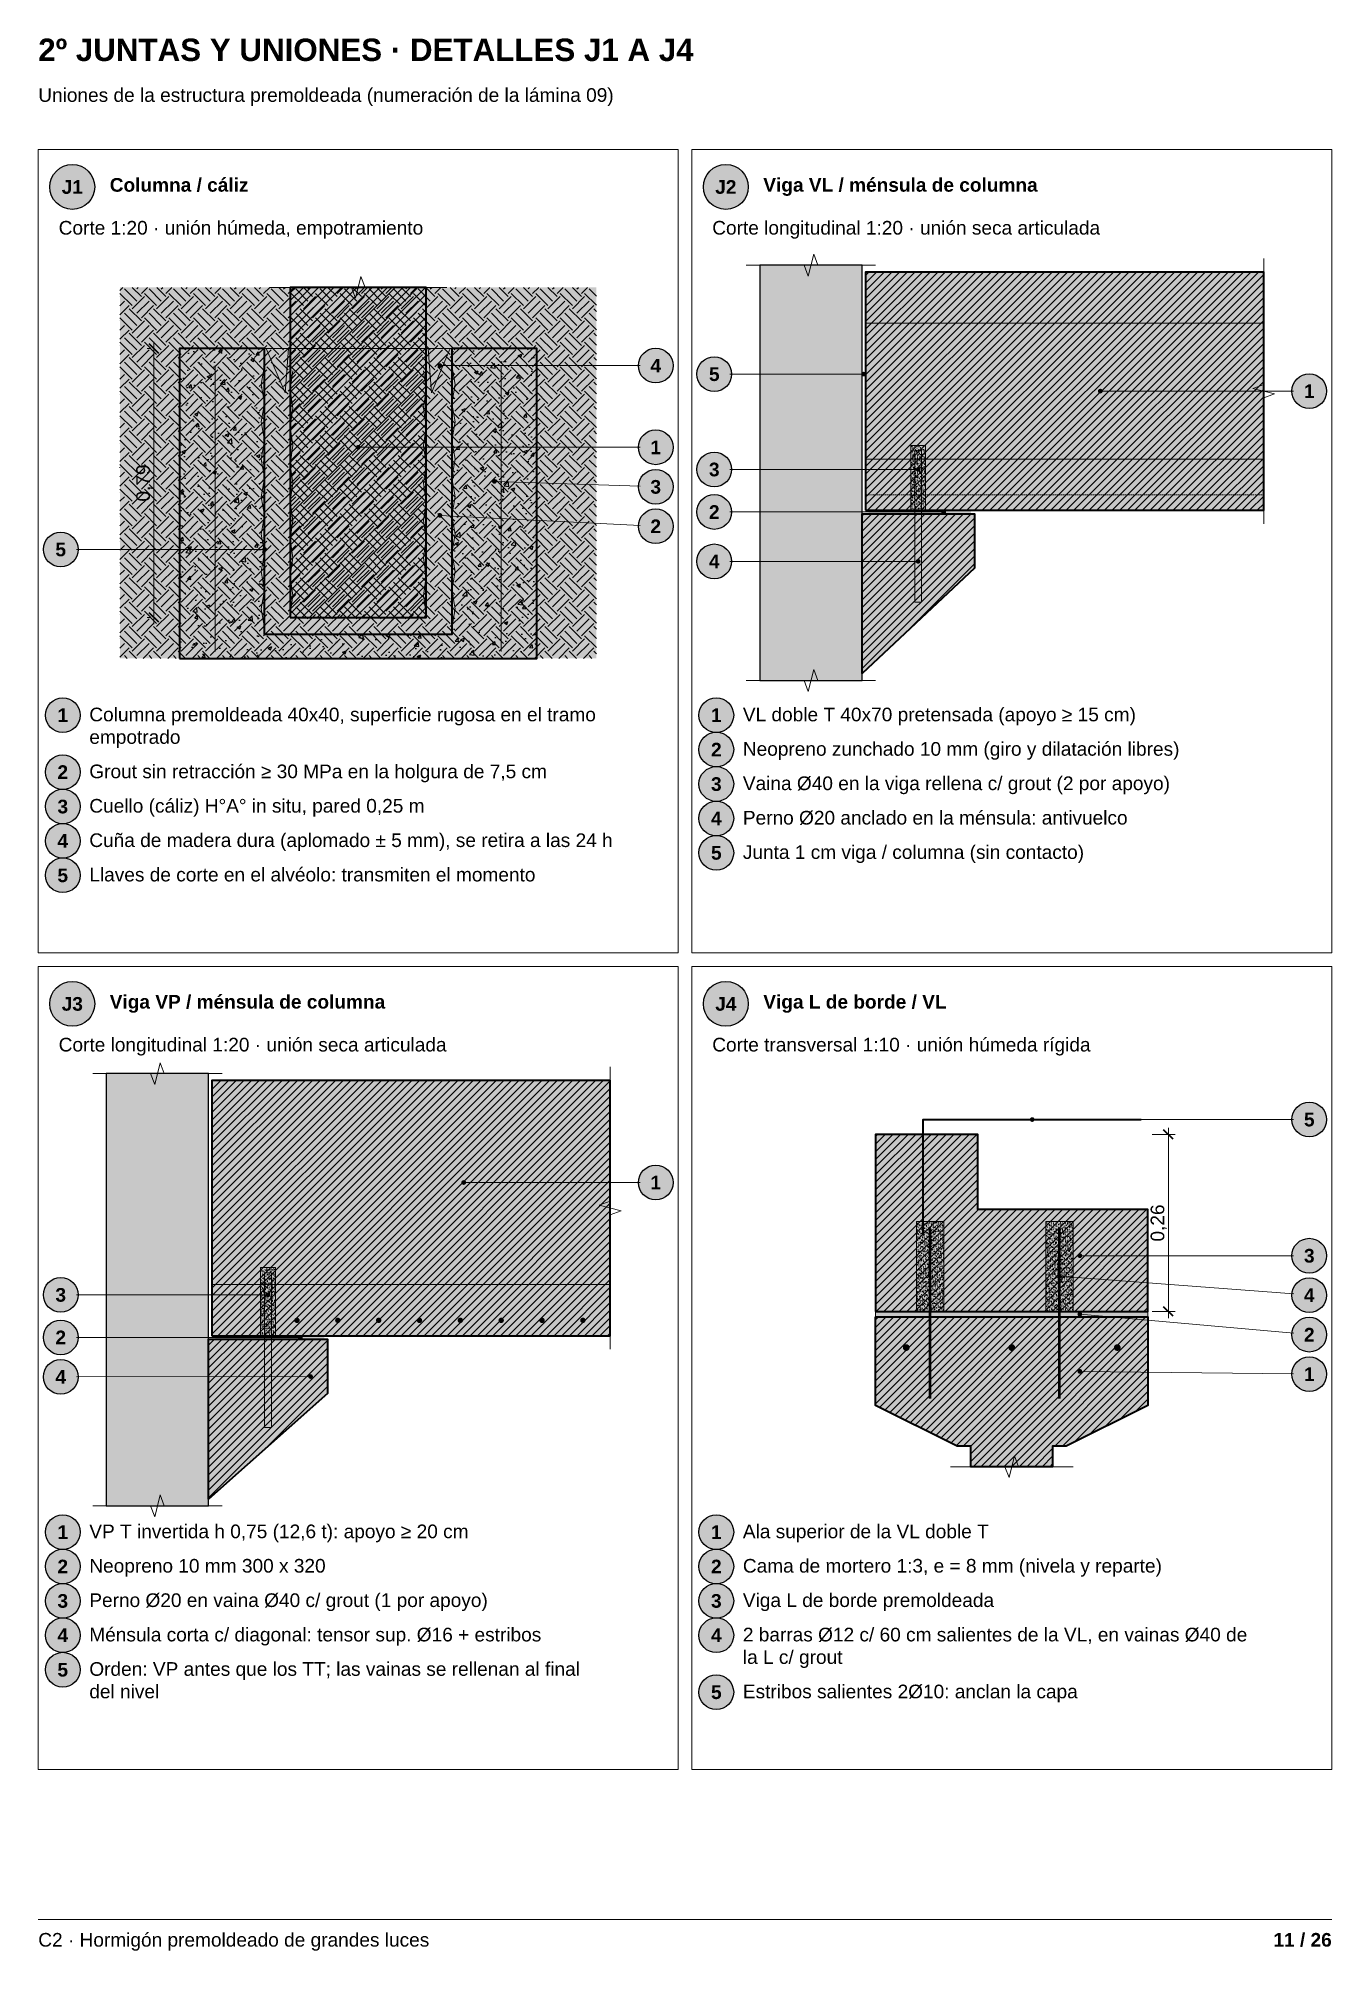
# Model space of a CAD drawing. Header units: millimetres. Extents: x 10 to 200, y 4 to 285.
import ezdxf
from ezdxf.enums import TextEntityAlignment as Align

# ---------------------------------------------------------------- set-up
doc = ezdxf.new("R2010")
doc.units = ezdxf.units.MM
doc.linetypes.add('DASHED', pattern=[1.524, 1.27, -0.254])
for name, color, linetype in [('ARMADURAS-RELLENO', 9, 'Continuous'), ('CONTORNOS', 7, 'Continuous'), ('CONTORNOS-RAYADO', 8, 'Continuous'), ('CONTORNOS-RELLENO', 9, 'Continuous'), ('COTAS', 7, 'Continuous'), ('LINEAS', 7, 'Continuous'), ('MARCO', 7, 'Continuous'), ('REFERENCIAS', 7, 'Continuous'), ('REFERENCIAS-RELLENO', 9, 'Continuous'), ('TEXTOS', 7, 'Continuous')]:
    doc.layers.add(name, color=color, linetype=linetype)
doc.styles.add('ARIAL', font='arial.ttf')
doc.styles.add('ARIAL-NEGRITA', font='arialbd.ttf')

msp = doc.modelspace()

# ---------------------------------------------------------------- hatches: boundary and pattern name
at = {"layer": 'ARMADURAS-RELLENO', "true_color": 0x000000}
h = msp.add_hatch(color=18, dxfattribs=at)
h.dxf.hatch_style = 1
edge = h.paths.add_edge_path()
edge.add_arc((48, 97), 0.4, 0, 360)
h = msp.add_hatch(color=18, dxfattribs=at)
h.dxf.hatch_style = 1
edge = h.paths.add_edge_path()
edge.add_arc((54, 97), 0.4, 0, 360)
h = msp.add_hatch(color=18, dxfattribs=at)
h.dxf.hatch_style = 1
edge = h.paths.add_edge_path()
edge.add_arc((60, 97), 0.4, 0, 360)
h = msp.add_hatch(color=18, dxfattribs=at)
h.dxf.hatch_style = 1
edge = h.paths.add_edge_path()
edge.add_arc((66, 97), 0.4, 0, 360)
h = msp.add_hatch(color=18, dxfattribs=at)
h.dxf.hatch_style = 1
edge = h.paths.add_edge_path()
edge.add_arc((72, 97), 0.4, 0, 360)
h = msp.add_hatch(color=18, dxfattribs=at)
h.dxf.hatch_style = 1
edge = h.paths.add_edge_path()
edge.add_arc((78, 97), 0.4, 0, 360)
h = msp.add_hatch(color=18, dxfattribs=at)
h.dxf.hatch_style = 1
edge = h.paths.add_edge_path()
edge.add_arc((84, 97), 0.4, 0, 360)
h = msp.add_hatch(color=18, dxfattribs=at)
h.dxf.hatch_style = 1
edge = h.paths.add_edge_path()
edge.add_arc((90, 97), 0.4, 0, 360)
at = {"layer": 'ARMADURAS-RELLENO', "true_color": 0x7a1f1f}
h = msp.add_hatch(color=26, dxfattribs=at)
h.dxf.hatch_style = 1
edge = h.paths.add_edge_path()
edge.add_arc((137.5, 93), 0.5, 0, 360)
h = msp.add_hatch(color=26, dxfattribs=at)
h.dxf.hatch_style = 1
edge = h.paths.add_edge_path()
edge.add_arc((153, 93), 0.5, 0, 360)
h = msp.add_hatch(color=26, dxfattribs=at)
h.dxf.hatch_style = 1
edge = h.paths.add_edge_path()
edge.add_arc((168.5, 93), 0.5, 0, 360)
at = {"layer": 'CONTORNOS-RAYADO'}
h = msp.add_hatch(dxfattribs=at)
h.set_pattern_fill('ANSI31', color=8, scale=0.25)
h.paths.add_polyline_path([(131.5, 216), (190, 216), (190, 251), (131.5, 251)])
h = msp.add_hatch(dxfattribs=at)
h.set_pattern_fill('EARTH', color=8, scale=0.4, angle=45)
h.paths.add_polyline_path([(22, 194.25), (92, 194.25), (92, 248.75), (22, 248.75)])
h = msp.add_hatch(dxfattribs=at)
h.set_pattern_fill('ANSI31', color=8, scale=0.25)
h.paths.add_polyline_path([(47, 200.25), (67, 200.25), (67, 248.75), (47, 248.75)])
h = msp.add_hatch(dxfattribs=at)
h.set_pattern_fill('AR-CONC', color=8, scale=0.03)
h.paths.add_polyline_path([(30.75, 194.25), (83.25, 194.25), (83.25, 239.75), (70.75, 239.75), (70.75, 197.75), (43.25, 197.75), (43.25, 239.75), (30.75, 239.75)])
h = msp.add_hatch(dxfattribs=at)
h.set_pattern_fill('AR-SAND', color=8, scale=0.01)
h.paths.add_polyline_path([(43.25, 197.75), (70.75, 197.75), (70.75, 239.75), (43.25, 239.75)])
h = msp.add_hatch(dxfattribs=at)
h.set_pattern_fill('AR-SAND', color=8, scale=0.01)
h.paths.add_polyline_path([(138.15, 216), (140.35, 216), (140.35, 225.5), (138.15, 225.5)])
h = msp.add_hatch(dxfattribs=at)
h.set_pattern_fill('ANSI31', color=8, scale=0.25)
h.paths.add_polyline_path([(131, 215.5), (147.5, 215.5), (147.5, 207.5), (131, 192)])
h = msp.add_hatch(dxfattribs=at)
h.set_pattern_fill('ANSI31', color=8, scale=0.25)
h.paths.add_polyline_path([(35.5, 94.75), (94, 94.75), (94, 132.25), (35.5, 132.25)])
h = msp.add_hatch(dxfattribs=at)
h.set_pattern_fill('ANSI31', color=8, scale=0.25)
h.paths.add_polyline_path([(133, 98.3), (173, 98.3), (173, 113.3), (148, 113.3), (148, 124.3), (133, 124.3)])
h = msp.add_hatch(dxfattribs=at)
h.set_pattern_fill('AR-SAND', color=8, scale=0.01)
h.paths.add_polyline_path([(139, 98.3), (143, 98.3), (143, 111.5), (139, 111.5)])
h = msp.add_hatch(dxfattribs=at)
h.set_pattern_fill('AR-SAND', color=8, scale=0.01)
h.paths.add_polyline_path([(158, 98.3), (162, 98.3), (162, 111.5), (158, 111.5)])
h = msp.add_hatch(dxfattribs=at)
h.set_pattern_fill('AR-SAND', color=8, scale=0.01)
h.paths.add_polyline_path([(42.65, 94.75), (44.85, 94.75), (44.85, 104.75), (42.65, 104.75)])
h = msp.add_hatch(dxfattribs=at)
h.set_pattern_fill('AR-SAND', color=8, scale=0.015)
h.paths.add_polyline_path([(133, 97.5), (173, 97.5), (173, 98.3), (133, 98.3)])
h = msp.add_hatch(dxfattribs=at)
h.set_pattern_fill('ANSI31', color=8, scale=0.25)
h.paths.add_polyline_path([(133, 97.5), (173, 97.5), (173, 84.5), (161, 78.5), (159, 78.5), (159, 75.5), (147, 75.5), (147, 78.5), (145, 78.5), (133, 84.5)])
h = msp.add_hatch(dxfattribs=at)
h.set_pattern_fill('ANSI31', color=8, scale=0.25)
h.paths.add_polyline_path([(35, 94.25), (52.5, 94.25), (52.5, 86.25), (35, 70.75)])
at = {"layer": 'CONTORNOS-RELLENO', "true_color": 0xeceeef}
h = msp.add_hatch(color=7, dxfattribs=at)
h.dxf.hatch_style = 1
h.paths.add_polyline_path([(116, 191), (131, 191), (131, 252), (116, 252)])
at = {"layer": 'CONTORNOS-RELLENO', "true_color": 0xd3d6d9}
h = msp.add_hatch(color=254, dxfattribs=at)
h.dxf.hatch_style = 1
h.paths.add_polyline_path([(131.5, 216), (190, 216), (190, 251), (131.5, 251)])
at = {"layer": 'CONTORNOS-RELLENO', "true_color": 0xece3d2}
h = msp.add_hatch(color=254, dxfattribs=at)
h.dxf.hatch_style = 1
h.paths.add_polyline_path([(22, 194.25), (92, 194.25), (92, 248.75), (22, 248.75)])
at = {"layer": 'CONTORNOS-RELLENO', "true_color": 0xd3d6d9}
h = msp.add_hatch(color=254, dxfattribs=at)
h.dxf.hatch_style = 1
h.paths.add_polyline_path([(47, 200.25), (67, 200.25), (67, 248.75), (47, 248.75)])
at = {"layer": 'CONTORNOS-RELLENO', "true_color": 0xdedad2}
h = msp.add_hatch(color=254, dxfattribs=at)
h.dxf.hatch_style = 1
h.paths.add_polyline_path([(30.75, 194.25), (83.25, 194.25), (83.25, 239.75), (70.75, 239.75), (70.75, 197.75), (43.25, 197.75), (43.25, 239.75), (30.75, 239.75)])
at = {"layer": 'CONTORNOS-RELLENO', "true_color": 0xbdbdbd}
h = msp.add_hatch(color=9, dxfattribs=at)
h.dxf.hatch_style = 1
h.paths.add_polyline_path([(43.25, 197.75), (70.75, 197.75), (70.75, 239.75), (43.25, 239.75)])
at = {"layer": 'CONTORNOS-RELLENO', "true_color": 0x6b4f2a}
h = msp.add_hatch(color=27, dxfattribs=at)
h.dxf.hatch_style = 1
h.paths.add_polyline_path([(46.75, 239.75), (43.5, 239.75), (46.25, 233.25)])
h = msp.add_hatch(color=27, dxfattribs=at)
h.dxf.hatch_style = 1
h.paths.add_polyline_path([(67.25, 239.75), (70.5, 239.75), (67.75, 233.25)])
at = {"layer": 'CONTORNOS-RELLENO', "true_color": 0xbdbdbd}
h = msp.add_hatch(color=9, dxfattribs=at)
h.dxf.hatch_style = 1
h.paths.add_polyline_path([(138.15, 216), (140.35, 216), (140.35, 225.5), (138.15, 225.5)])
at = {"layer": 'CONTORNOS-RELLENO', "true_color": 0x3b3b3b}
h = msp.add_hatch(color=250, dxfattribs=at)
h.dxf.hatch_style = 1
h.paths.add_polyline_path([(138.75, 202.5), (139.75, 202.5), (139.75, 224.75), (138.75, 224.75)])
at = {"layer": 'CONTORNOS-RELLENO', "true_color": 0xd3d6d9}
h = msp.add_hatch(color=254, dxfattribs=at)
h.dxf.hatch_style = 1
h.paths.add_polyline_path([(131, 215.5), (147.5, 215.5), (147.5, 207.5), (131, 192)])
at = {"layer": 'CONTORNOS-RELLENO', "true_color": 0x111111}
h = msp.add_hatch(color=250, dxfattribs=at)
h.dxf.hatch_style = 1
h.paths.add_polyline_path([(132, 215.5), (147, 215.5), (147, 216), (132, 216)])
at = {"layer": 'CONTORNOS-RELLENO', "true_color": 0xeceeef}
h = msp.add_hatch(color=7, dxfattribs=at)
h.dxf.hatch_style = 1
h.paths.add_polyline_path([(20, 69.75), (35, 69.75), (35, 133.25), (20, 133.25)])
at = {"layer": 'CONTORNOS-RELLENO', "true_color": 0xd3d6d9}
h = msp.add_hatch(color=254, dxfattribs=at)
h.dxf.hatch_style = 1
h.paths.add_polyline_path([(35.5, 94.75), (94, 94.75), (94, 132.25), (35.5, 132.25)])
h = msp.add_hatch(color=254, dxfattribs=at)
h.dxf.hatch_style = 1
h.paths.add_polyline_path([(133, 98.3), (173, 98.3), (173, 113.3), (148, 113.3), (148, 124.3), (133, 124.3)])
at = {"layer": 'CONTORNOS-RELLENO', "true_color": 0xbdbdbd}
h = msp.add_hatch(color=9, dxfattribs=at)
h.dxf.hatch_style = 1
h.paths.add_polyline_path([(139, 98.3), (143, 98.3), (143, 111.5), (139, 111.5)])
h = msp.add_hatch(color=9, dxfattribs=at)
h.dxf.hatch_style = 1
h.paths.add_polyline_path([(158, 98.3), (162, 98.3), (162, 111.5), (158, 111.5)])
h = msp.add_hatch(color=9, dxfattribs=at)
h.dxf.hatch_style = 1
h.paths.add_polyline_path([(42.65, 94.75), (44.85, 94.75), (44.85, 104.75), (42.65, 104.75)])
at = {"layer": 'CONTORNOS-RELLENO', "true_color": 0x3b3b3b}
h = msp.add_hatch(color=250, dxfattribs=at)
h.dxf.hatch_style = 1
h.paths.add_polyline_path([(43.25, 81.25), (44.25, 81.25), (44.25, 104), (43.25, 104)])
at = {"layer": 'CONTORNOS-RELLENO', "true_color": 0xe9e9e9}
h = msp.add_hatch(color=254, dxfattribs=at)
h.dxf.hatch_style = 1
h.paths.add_polyline_path([(133, 97.5), (173, 97.5), (173, 98.3), (133, 98.3)])
at = {"layer": 'CONTORNOS-RELLENO', "true_color": 0xd3d6d9}
h = msp.add_hatch(color=254, dxfattribs=at)
h.dxf.hatch_style = 1
h.paths.add_polyline_path([(133, 97.5), (173, 97.5), (173, 84.5), (161, 78.5), (159, 78.5), (159, 75.5), (147, 75.5), (147, 78.5), (145, 78.5), (133, 84.5)])
h = msp.add_hatch(color=254, dxfattribs=at)
h.dxf.hatch_style = 1
h.paths.add_polyline_path([(35, 94.25), (52.5, 94.25), (52.5, 86.25), (35, 70.75)])
at = {"layer": 'CONTORNOS-RELLENO', "true_color": 0x111111}
h = msp.add_hatch(color=250, dxfattribs=at)
h.dxf.hatch_style = 1
h.paths.add_polyline_path([(36, 94.25), (52, 94.25), (52, 94.75), (36, 94.75)])
at = {"layer": 'REFERENCIAS-RELLENO', "true_color": 0xfff1a8}
h = msp.add_hatch(color=51, dxfattribs=at)
h.dxf.hatch_style = 1
edge = h.paths.add_edge_path()
edge.add_arc((15, 263.5), 3.3, 0, 360)
h = msp.add_hatch(color=51, dxfattribs=at)
h.dxf.hatch_style = 1
edge = h.paths.add_edge_path()
edge.add_arc((111, 263.5), 3.3, 0, 360)
at = {"layer": 'REFERENCIAS-RELLENO', "true_color": 0xffffff}
h = msp.add_hatch(color=7, dxfattribs=at)
h.dxf.hatch_style = 1
edge = h.paths.add_edge_path()
edge.add_arc((100.7, 237.25), 2.55, 0, 360)
at = {"layer": 'REFERENCIAS-RELLENO', "true_color": 0x000000}
h = msp.add_hatch(color=18, dxfattribs=at)
h.dxf.hatch_style = 1
edge = h.paths.add_edge_path()
edge.add_arc((69, 237.25), 0.35, 0, 360)
at = {"layer": 'REFERENCIAS-RELLENO', "true_color": 0xffffff}
h = msp.add_hatch(color=7, dxfattribs=at)
h.dxf.hatch_style = 1
edge = h.paths.add_edge_path()
edge.add_arc((109.3, 236), 2.55, 0, 360)
at = {"layer": 'REFERENCIAS-RELLENO', "true_color": 0x000000}
h = msp.add_hatch(color=18, dxfattribs=at)
h.dxf.hatch_style = 1
edge = h.paths.add_edge_path()
edge.add_arc((131.25, 236), 0.35, 0, 360)
at = {"layer": 'REFERENCIAS-RELLENO', "true_color": 0xffffff}
h = msp.add_hatch(color=7, dxfattribs=at)
h.dxf.hatch_style = 1
edge = h.paths.add_edge_path()
edge.add_arc((196.7, 233.5), 2.55, 0, 360)
at = {"layer": 'REFERENCIAS-RELLENO', "true_color": 0x000000}
h = msp.add_hatch(color=18, dxfattribs=at)
h.dxf.hatch_style = 1
edge = h.paths.add_edge_path()
edge.add_arc((166, 233.5), 0.35, 0, 360)
at = {"layer": 'REFERENCIAS-RELLENO', "true_color": 0xffffff}
h = msp.add_hatch(color=7, dxfattribs=at)
h.dxf.hatch_style = 1
edge = h.paths.add_edge_path()
edge.add_arc((100.7, 225.25), 2.55, 0, 360)
at = {"layer": 'REFERENCIAS-RELLENO', "true_color": 0x000000}
h = msp.add_hatch(color=18, dxfattribs=at)
h.dxf.hatch_style = 1
edge = h.paths.add_edge_path()
edge.add_arc((57, 225.25), 0.35, 0, 360)
at = {"layer": 'REFERENCIAS-RELLENO', "true_color": 0xffffff}
h = msp.add_hatch(color=7, dxfattribs=at)
h.dxf.hatch_style = 1
edge = h.paths.add_edge_path()
edge.add_arc((100.7, 219.45), 2.55, 0, 360)
h = msp.add_hatch(color=7, dxfattribs=at)
h.dxf.hatch_style = 1
edge = h.paths.add_edge_path()
edge.add_arc((109.3, 222), 2.55, 0, 360)
at = {"layer": 'REFERENCIAS-RELLENO', "true_color": 0x000000}
h = msp.add_hatch(color=18, dxfattribs=at)
h.dxf.hatch_style = 1
edge = h.paths.add_edge_path()
edge.add_arc((139.25, 222), 0.35, 0, 360)
h = msp.add_hatch(color=18, dxfattribs=at)
h.dxf.hatch_style = 1
edge = h.paths.add_edge_path()
edge.add_arc((77, 220.25), 0.35, 0, 360)
at = {"layer": 'REFERENCIAS-RELLENO', "true_color": 0xffffff}
h = msp.add_hatch(color=7, dxfattribs=at)
h.dxf.hatch_style = 1
edge = h.paths.add_edge_path()
edge.add_arc((109.3, 215.75), 2.55, 0, 360)
at = {"layer": 'REFERENCIAS-RELLENO', "true_color": 0x000000}
h = msp.add_hatch(color=18, dxfattribs=at)
h.dxf.hatch_style = 1
edge = h.paths.add_edge_path()
edge.add_arc((69, 215.25), 0.35, 0, 360)
at = {"layer": 'REFERENCIAS-RELLENO', "true_color": 0xffffff}
h = msp.add_hatch(color=7, dxfattribs=at)
h.dxf.hatch_style = 1
edge = h.paths.add_edge_path()
edge.add_arc((100.7, 213.65), 2.55, 0, 360)
at = {"layer": 'REFERENCIAS-RELLENO', "true_color": 0x000000}
h = msp.add_hatch(color=18, dxfattribs=at)
h.dxf.hatch_style = 1
edge = h.paths.add_edge_path()
edge.add_arc((143, 215.75), 0.35, 0, 360)
at = {"layer": 'REFERENCIAS-RELLENO', "true_color": 0xffffff}
h = msp.add_hatch(color=7, dxfattribs=at)
h.dxf.hatch_style = 1
edge = h.paths.add_edge_path()
edge.add_arc((13.3, 210.25), 2.55, 0, 360)
h = msp.add_hatch(color=7, dxfattribs=at)
h.dxf.hatch_style = 1
edge = h.paths.add_edge_path()
edge.add_arc((109.3, 208.5), 2.55, 0, 360)
at = {"layer": 'REFERENCIAS-RELLENO', "true_color": 0x000000}
h = msp.add_hatch(color=18, dxfattribs=at)
h.dxf.hatch_style = 1
edge = h.paths.add_edge_path()
edge.add_arc((43.25, 210.25), 0.35, 0, 360)
h = msp.add_hatch(color=18, dxfattribs=at)
h.dxf.hatch_style = 1
edge = h.paths.add_edge_path()
edge.add_arc((139.25, 208.5), 0.35, 0, 360)
at = {"layer": 'REFERENCIAS-RELLENO', "true_color": 0xffffff}
h = msp.add_hatch(color=7, dxfattribs=at)
h.dxf.hatch_style = 1
edge = h.paths.add_edge_path()
edge.add_arc((13.6, 185.9), 2.55, 0, 360)
h = msp.add_hatch(color=7, dxfattribs=at)
h.dxf.hatch_style = 1
edge = h.paths.add_edge_path()
edge.add_arc((109.6, 185.9), 2.55, 0, 360)
h = msp.add_hatch(color=7, dxfattribs=at)
h.dxf.hatch_style = 1
edge = h.paths.add_edge_path()
edge.add_arc((109.6, 180.846), 2.55, 0, 360)
h = msp.add_hatch(color=7, dxfattribs=at)
h.dxf.hatch_style = 1
edge = h.paths.add_edge_path()
edge.add_arc((13.6, 177.542), 2.55, 0, 360)
h = msp.add_hatch(color=7, dxfattribs=at)
h.dxf.hatch_style = 1
edge = h.paths.add_edge_path()
edge.add_arc((109.6, 175.792), 2.55, 0, 360)
h = msp.add_hatch(color=7, dxfattribs=at)
h.dxf.hatch_style = 1
edge = h.paths.add_edge_path()
edge.add_arc((13.6, 172.488), 2.55, 0, 360)
h = msp.add_hatch(color=7, dxfattribs=at)
h.dxf.hatch_style = 1
edge = h.paths.add_edge_path()
edge.add_arc((109.6, 170.738), 2.55, 0, 360)
h = msp.add_hatch(color=7, dxfattribs=at)
h.dxf.hatch_style = 1
edge = h.paths.add_edge_path()
edge.add_arc((13.6, 167.434), 2.55, 0, 360)
h = msp.add_hatch(color=7, dxfattribs=at)
h.dxf.hatch_style = 1
edge = h.paths.add_edge_path()
edge.add_arc((109.6, 165.684), 2.55, 0, 360)
h = msp.add_hatch(color=7, dxfattribs=at)
h.dxf.hatch_style = 1
edge = h.paths.add_edge_path()
edge.add_arc((13.6, 162.38), 2.55, 0, 360)
at = {"layer": 'REFERENCIAS-RELLENO', "true_color": 0xfff1a8}
h = msp.add_hatch(color=51, dxfattribs=at)
h.dxf.hatch_style = 1
edge = h.paths.add_edge_path()
edge.add_arc((15, 143.5), 3.3, 0, 360)
h = msp.add_hatch(color=51, dxfattribs=at)
h.dxf.hatch_style = 1
edge = h.paths.add_edge_path()
edge.add_arc((111, 143.5), 3.3, 0, 360)
at = {"layer": 'REFERENCIAS-RELLENO', "true_color": 0x000000}
h = msp.add_hatch(color=18, dxfattribs=at)
h.dxf.hatch_style = 1
edge = h.paths.add_edge_path()
edge.add_arc((156, 126.5), 0.35, 0, 360)
at = {"layer": 'REFERENCIAS-RELLENO', "true_color": 0xffffff}
h = msp.add_hatch(color=7, dxfattribs=at)
h.dxf.hatch_style = 1
edge = h.paths.add_edge_path()
edge.add_arc((196.7, 126.5), 2.55, 0, 360)
h = msp.add_hatch(color=7, dxfattribs=at)
h.dxf.hatch_style = 1
edge = h.paths.add_edge_path()
edge.add_arc((100.7, 117.25), 2.55, 0, 360)
at = {"layer": 'REFERENCIAS-RELLENO', "true_color": 0x000000}
h = msp.add_hatch(color=18, dxfattribs=at)
h.dxf.hatch_style = 1
edge = h.paths.add_edge_path()
edge.add_arc((72.5, 117.25), 0.35, 0, 360)
h = msp.add_hatch(color=18, dxfattribs=at)
h.dxf.hatch_style = 1
edge = h.paths.add_edge_path()
edge.add_arc((163, 106.5), 0.35, 0, 360)
at = {"layer": 'REFERENCIAS-RELLENO', "true_color": 0xffffff}
h = msp.add_hatch(color=7, dxfattribs=at)
h.dxf.hatch_style = 1
edge = h.paths.add_edge_path()
edge.add_arc((196.7, 106.5), 2.55, 0, 360)
h = msp.add_hatch(color=7, dxfattribs=at)
h.dxf.hatch_style = 1
edge = h.paths.add_edge_path()
edge.add_arc((13.3, 100.75), 2.55, 0, 360)
at = {"layer": 'REFERENCIAS-RELLENO', "true_color": 0x000000}
h = msp.add_hatch(color=18, dxfattribs=at)
h.dxf.hatch_style = 1
edge = h.paths.add_edge_path()
edge.add_arc((160, 103.5), 0.35, 0, 360)
at = {"layer": 'REFERENCIAS-RELLENO', "true_color": 0xffffff}
h = msp.add_hatch(color=7, dxfattribs=at)
h.dxf.hatch_style = 1
edge = h.paths.add_edge_path()
edge.add_arc((196.7, 100.7), 2.55, 0, 360)
at = {"layer": 'REFERENCIAS-RELLENO', "true_color": 0x000000}
h = msp.add_hatch(color=18, dxfattribs=at)
h.dxf.hatch_style = 1
edge = h.paths.add_edge_path()
edge.add_arc((43.75, 100.75), 0.35, 0, 360)
at = {"layer": 'REFERENCIAS-RELLENO', "true_color": 0xffffff}
h = msp.add_hatch(color=7, dxfattribs=at)
h.dxf.hatch_style = 1
edge = h.paths.add_edge_path()
edge.add_arc((13.3, 94.5), 2.55, 0, 360)
at = {"layer": 'REFERENCIAS-RELLENO', "true_color": 0x000000}
h = msp.add_hatch(color=18, dxfattribs=at)
h.dxf.hatch_style = 1
edge = h.paths.add_edge_path()
edge.add_arc((163, 97.9), 0.35, 0, 360)
at = {"layer": 'REFERENCIAS-RELLENO', "true_color": 0xffffff}
h = msp.add_hatch(color=7, dxfattribs=at)
h.dxf.hatch_style = 1
edge = h.paths.add_edge_path()
edge.add_arc((196.7, 94.9), 2.55, 0, 360)
at = {"layer": 'REFERENCIAS-RELLENO', "true_color": 0x000000}
h = msp.add_hatch(color=18, dxfattribs=at)
h.dxf.hatch_style = 1
edge = h.paths.add_edge_path()
edge.add_arc((48.5, 94.5), 0.35, 0, 360)
at = {"layer": 'REFERENCIAS-RELLENO', "true_color": 0xffffff}
h = msp.add_hatch(color=7, dxfattribs=at)
h.dxf.hatch_style = 1
edge = h.paths.add_edge_path()
edge.add_arc((13.3, 88.7), 2.55, 0, 360)
h = msp.add_hatch(color=7, dxfattribs=at)
h.dxf.hatch_style = 1
edge = h.paths.add_edge_path()
edge.add_arc((196.7, 89.1), 2.55, 0, 360)
at = {"layer": 'REFERENCIAS-RELLENO', "true_color": 0x000000}
h = msp.add_hatch(color=18, dxfattribs=at)
h.dxf.hatch_style = 1
edge = h.paths.add_edge_path()
edge.add_arc((50, 88.75), 0.35, 0, 360)
h = msp.add_hatch(color=18, dxfattribs=at)
h.dxf.hatch_style = 1
edge = h.paths.add_edge_path()
edge.add_arc((163, 89.5), 0.35, 0, 360)
at = {"layer": 'REFERENCIAS-RELLENO', "true_color": 0xffffff}
h = msp.add_hatch(color=7, dxfattribs=at)
h.dxf.hatch_style = 1
edge = h.paths.add_edge_path()
edge.add_arc((13.6, 65.9), 2.55, 0, 360)
h = msp.add_hatch(color=7, dxfattribs=at)
h.dxf.hatch_style = 1
edge = h.paths.add_edge_path()
edge.add_arc((109.6, 65.9), 2.55, 0, 360)
h = msp.add_hatch(color=7, dxfattribs=at)
h.dxf.hatch_style = 1
edge = h.paths.add_edge_path()
edge.add_arc((13.6, 60.846), 2.55, 0, 360)
h = msp.add_hatch(color=7, dxfattribs=at)
h.dxf.hatch_style = 1
edge = h.paths.add_edge_path()
edge.add_arc((109.6, 60.846), 2.55, 0, 360)
h = msp.add_hatch(color=7, dxfattribs=at)
h.dxf.hatch_style = 1
edge = h.paths.add_edge_path()
edge.add_arc((13.6, 55.792), 2.55, 0, 360)
h = msp.add_hatch(color=7, dxfattribs=at)
h.dxf.hatch_style = 1
edge = h.paths.add_edge_path()
edge.add_arc((109.6, 55.792), 2.55, 0, 360)
h = msp.add_hatch(color=7, dxfattribs=at)
h.dxf.hatch_style = 1
edge = h.paths.add_edge_path()
edge.add_arc((13.6, 50.738), 2.55, 0, 360)
h = msp.add_hatch(color=7, dxfattribs=at)
h.dxf.hatch_style = 1
edge = h.paths.add_edge_path()
edge.add_arc((109.6, 50.738), 2.55, 0, 360)
h = msp.add_hatch(color=7, dxfattribs=at)
h.dxf.hatch_style = 1
edge = h.paths.add_edge_path()
edge.add_arc((13.6, 45.684), 2.55, 0, 360)
h = msp.add_hatch(color=7, dxfattribs=at)
h.dxf.hatch_style = 1
edge = h.paths.add_edge_path()
edge.add_arc((109.6, 42.38), 2.55, 0, 360)

# ---------------------------------------------------------------- linework, layer by layer
at = {"layer": 'CONTORNOS', "lineweight": 25}
for points in [[(116, 191), (131, 191), (131, 252), (116, 252)], [(20, 69.75), (35, 69.75), (35, 133.25), (20, 133.25)]]:
    msp.add_lwpolyline(points, close=True, dxfattribs=at)
at = {"layer": 'CONTORNOS', "lineweight": 35}
for points in [[(131.5, 216), (190, 216), (190, 251), (131.5, 251)], [(47, 200.25), (67, 200.25), (67, 248.75), (47, 248.75)], [(30.75, 194.25), (83.25, 194.25), (83.25, 239.75), (70.75, 239.75), (70.75, 197.75), (43.25, 197.75), (43.25, 239.75), (30.75, 239.75)], [(131, 215.5), (147.5, 215.5), (147.5, 207.5), (131, 192)], [(35.5, 94.75), (94, 94.75), (94, 132.25), (35.5, 132.25)], [(133, 98.3), (173, 98.3), (173, 113.3), (148, 113.3), (148, 124.3), (133, 124.3)], [(133, 97.5), (173, 97.5), (173, 84.5), (161, 78.5), (159, 78.5), (159, 75.5), (147, 75.5), (147, 78.5), (145, 78.5), (133, 84.5)], [(35, 94.25), (52.5, 94.25), (52.5, 86.25), (35, 70.75)]]:
    msp.add_lwpolyline(points, close=True, dxfattribs=at)
at = {"layer": 'CONTORNOS', "lineweight": 13}
msp.add_lwpolyline([(43.25, 197.75), (70.75, 197.75), (70.75, 239.75), (43.25, 239.75)], close=True, dxfattribs=at)
at = {"layer": 'CONTORNOS', "lineweight": 9}
for points in [[(46.75, 239.75), (43.5, 239.75), (46.25, 233.25)], [(67.25, 239.75), (70.5, 239.75), (67.75, 233.25)], [(138.15, 216), (140.35, 216), (140.35, 225.5), (138.15, 225.5)], [(138.75, 202.5), (139.75, 202.5), (139.75, 224.75), (138.75, 224.75)], [(139, 98.3), (143, 98.3), (143, 111.5), (139, 111.5)], [(158, 98.3), (162, 98.3), (162, 111.5), (158, 111.5)], [(42.65, 94.75), (44.85, 94.75), (44.85, 104.75), (42.65, 104.75)], [(43.25, 81.25), (44.25, 81.25), (44.25, 104), (43.25, 104)], [(133, 97.5), (173, 97.5), (173, 98.3), (133, 98.3)]]:
    msp.add_lwpolyline(points, close=True, dxfattribs=at)
at = {"layer": 'COTAS', "lineweight": 9}
for points in [[(26.4, 239.75), (26, 239.75)], [(26.4, 200.25), (26, 200.25)], [(173.6, 124.3), (177, 124.3)], [(173.6, 98.3), (177, 98.3)]]:
    msp.add_lwpolyline(points, dxfattribs=at)
at = {"layer": 'COTAS', "lineweight": 35}
for points in [[(27.7, 239.05), (26.3, 240.45)], [(27.7, 199.55), (26.3, 200.95)], [(176.7, 123.6), (175.3, 125)], [(176.7, 97.6), (175.3, 99)]]:
    msp.add_lwpolyline(points, dxfattribs=at)
at = {"layer": 'COTAS', "lineweight": 13}
for points in [[(27, 199.25), (27, 240.75)], [(176, 97.3), (176, 125.3)]]:
    msp.add_lwpolyline(points, dxfattribs=at)
at = {"layer": 'LINEAS', "lineweight": 13}
for points in [[(114, 252), (122.5, 252), (123.1, 250.4), (123.9, 253.6), (124.5, 252), (133, 252)], [(190, 214), (190, 232.5), (191.6, 233.1), (188.4, 233.9), (190, 234.5), (190, 253)], [(44, 248.75), (56, 248.75), (56.6, 247.15), (57.4, 250.35), (58, 248.75), (70, 248.75)], [(131.5, 243.5), (190, 243.5)], [(43.25, 198.75), (42.75, 201.5), (43.25, 204.25), (42.75, 207), (43.25, 209.75), (42.75, 212.5), (43.25, 215.25), (42.75, 218), (43.25, 220.75), (42.75, 223.5), (43.25, 226.25), (42.75, 229), (43.25, 231.75), (42.75, 234.5), (43.25, 237.25)], [(47, 200.75), (47.4, 203.5), (47, 206.25), (47.4, 209), (47, 211.75), (47.4, 214.5), (47, 217.25), (47.4, 220), (47, 222.75), (47.4, 225.5), (47, 228.25), (47.4, 231), (47, 233.75), (47.4, 236.5)], [(67, 200.75), (66.6, 203.5), (67, 206.25), (66.6, 209), (67, 211.75), (66.6, 214.5), (67, 217.25), (66.6, 220), (67, 222.75), (66.6, 225.5), (67, 228.25), (66.6, 231), (67, 233.75), (66.6, 236.5)], [(70.75, 198.75), (71.25, 201.5), (70.75, 204.25), (71.25, 207), (70.75, 209.75), (71.25, 212.5), (70.75, 215.25), (71.25, 218), (70.75, 220.75), (71.25, 223.5), (70.75, 226.25), (71.25, 229), (70.75, 231.75), (71.25, 234.5), (70.75, 237.25)], [(131.5, 223.5), (190, 223.5)], [(114, 191), (122.5, 191), (123.1, 189.4), (123.9, 192.6), (124.5, 191), (133, 191)], [(18, 133.25), (26.5, 133.25), (27.1, 131.65), (27.9, 134.85), (28.5, 133.25), (37, 133.25)], [(94, 92.75), (94, 112.5), (95.6, 113.1), (92.4, 113.9), (94, 114.5), (94, 134.25)], [(35.5, 102.25), (94, 102.25)], [(144, 75.5), (152, 75.5), (152.6, 73.9), (153.4, 77.1), (154, 75.5), (162, 75.5)], [(18, 69.75), (26.5, 69.75), (27.1, 68.15), (27.9, 71.35), (28.5, 69.75), (37, 69.75)]]:
    msp.add_lwpolyline(points, dxfattribs=at)
at = {"layer": 'LINEAS', "color": 26, "lineweight": 18, "true_color": 0x7a1f1f}
for points in [[(36, 195.25), (36, 237.25)], [(78, 195.25), (78, 237.25)]]:
    msp.add_lwpolyline(points, dxfattribs=at)
at = {"layer": 'LINEAS', "color": 26, "linetype": 'DASHED', "lineweight": 13, "ltscale": 0.15, "true_color": 0x7a1f1f}
msp.add_lwpolyline([(131.5, 218.25), (190, 218.25)], dxfattribs=at)
at = {"layer": 'LINEAS', "color": 26, "lineweight": 35, "true_color": 0x7a1f1f}
msp.add_lwpolyline([(140, 109.5), (140, 126.5), (172, 126.5)], dxfattribs=at)
at = {"layer": 'LINEAS', "color": 26, "lineweight": 50, "true_color": 0x7a1f1f}
for points in [[(141, 85.5), (141, 110.5)], [(160, 85.5), (160, 110.5)]]:
    msp.add_lwpolyline(points, dxfattribs=at)
at = {"layer": 'MARCO', "color": 252, "lineweight": 13, "true_color": 0x888888}
for points in [[(10, 269), (104, 269), (104, 151), (10, 151)], [(106, 269), (200, 269), (200, 151), (106, 151)], [(10, 149), (104, 149), (104, 31), (10, 31)], [(106, 149), (200, 149), (200, 31), (106, 31)]]:
    msp.add_lwpolyline(points, close=True, dxfattribs=at)
at = {"layer": 'MARCO', "color": 253, "lineweight": 13, "true_color": 0x999999}
msp.add_lwpolyline([(10, 9), (200, 9)], dxfattribs=at)
at = {"layer": 'REFERENCIAS', "lineweight": 13}
for points in [[(69, 237.25), (98.4, 237.25)], [(131.25, 236), (111.6, 236)], [(166, 233.5), (194.4, 233.5)], [(57, 225.25), (98.4, 225.25)], [(139.25, 222), (111.6, 222)], [(77, 220.25), (98.401, 219.528)], [(69, 215.25), (98.403, 213.766)], [(143, 215.75), (111.6, 215.75)], [(43.25, 210.25), (15.6, 210.25)], [(139.25, 208.5), (111.6, 208.5)], [(156, 126.5), (194.4, 126.5)], [(72.5, 117.25), (98.4, 117.25)], [(163, 106.5), (194.4, 106.5)], [(160, 103.5), (194.407, 100.875)], [(43.75, 100.75), (15.6, 100.75)], [(163, 97.9), (194.409, 95.104)], [(48.5, 94.5), (15.6, 94.5)], [(50, 88.75), (15.6, 88.703)], [(163, 89.5), (194.4, 89.127)]]:
    msp.add_lwpolyline(points, dxfattribs=at)
at = {"layer": 'REFERENCIAS', "lineweight": 25}
for centre, radius in [((15, 263.5), 3.3), ((111, 263.5), 3.3), ((100.7, 237.25), 2.55), ((109.3, 236), 2.55), ((196.7, 233.5), 2.55), ((100.7, 225.25), 2.55), ((100.7, 219.45), 2.55), ((109.3, 222), 2.55), ((109.3, 215.75), 2.55), ((100.7, 213.65), 2.55), ((13.3, 210.25), 2.55), ((109.3, 208.5), 2.55), ((13.6, 185.9), 2.55), ((109.6, 185.9), 2.55), ((109.6, 180.846), 2.55), ((13.6, 177.542), 2.55), ((109.6, 175.792), 2.55), ((13.6, 172.488), 2.55), ((109.6, 170.738), 2.55), ((13.6, 167.434), 2.55), ((109.6, 165.684), 2.55), ((13.6, 162.38), 2.55), ((15, 143.5), 3.3), ((111, 143.5), 3.3), ((196.7, 126.5), 2.55), ((100.7, 117.25), 2.55), ((196.7, 106.5), 2.55), ((13.3, 100.75), 2.55), ((196.7, 100.7), 2.55), ((13.3, 94.5), 2.55), ((196.7, 94.9), 2.55), ((13.3, 88.7), 2.55), ((196.7, 89.1), 2.55), ((13.6, 65.9), 2.55), ((109.6, 65.9), 2.55), ((13.6, 60.846), 2.55), ((109.6, 60.846), 2.55), ((13.6, 55.792), 2.55), ((109.6, 55.792), 2.55), ((13.6, 50.738), 2.55), ((109.6, 50.738), 2.55), ((13.6, 45.684), 2.55), ((109.6, 42.38), 2.55)]:
    msp.add_circle(centre, radius, dxfattribs=at)

# ---------------------------------------------------------------- texts
at = {"layer": 'COTAS', "style": 'ARIAL'}
for s, p in [('0,79', (26.4, 220)), ('0,26', (175.4, 111.3))]:
    msp.add_text(s, height=2.0048, rotation=90, dxfattribs=at).set_placement(p, align=Align.CENTER)
at = {"layer": 'MARCO', "color": 251, "true_color": 0x666666, "style": 'ARIAL'}
msp.add_text('C2 · Hormigón premoldeado de grandes luces', height=2.0048, dxfattribs=at).set_placement((10, 5))
at = {"layer": 'MARCO', "color": 250, "true_color": 0x444444, "style": 'ARIAL-NEGRITA'}
msp.add_text('11 / 26', height=2.0048, dxfattribs=at).set_placement((200, 5), align=Align.RIGHT)
at = {"layer": 'REFERENCIAS', "style": 'ARIAL-NEGRITA'}
for s, height, p in [('J1', 2.0048, (15, 262.492)), ('J2', 2.0048, (111, 262.492)), ('4', 2.005, (100.7, 236.242)), ('5', 2.005, (109.3, 234.992)), ('1', 2.005, (196.7, 232.492)), ('1', 2.005, (100.7, 224.242)), ('3', 2.005, (109.3, 220.992)), ('3', 2.005, (100.7, 218.442)), ('2', 2.005, (109.3, 214.742)), ('2', 2.005, (100.7, 212.642)), ('5', 2.005, (13.3, 209.242)), ('4', 2.005, (109.3, 207.492)), ('1', 2.005, (13.6, 184.892)), ('1', 2.005, (109.6, 184.892)), ('2', 2.005, (109.6, 179.838)), ('2', 2.005, (13.6, 176.534)), ('3', 2.005, (109.6, 174.784)), ('3', 2.005, (13.6, 171.48)), ('4', 2.005, (109.6, 169.73)), ('4', 2.005, (13.6, 166.426)), ('5', 2.005, (109.6, 164.676)), ('5', 2.005, (13.6, 161.372)), ('J3', 2.0048, (15, 142.492)), ('J4', 2.0048, (111, 142.492)), ('5', 2.005, (196.7, 125.492)), ('1', 2.005, (100.7, 116.242)), ('3', 2.005, (196.7, 105.492)), ('3', 2.005, (13.3, 99.742)), ('4', 2.005, (196.7, 99.692)), ('2', 2.005, (13.3, 93.492)), ('2', 2.005, (196.7, 93.892)), ('1', 2.005, (196.7, 88.092)), ('4', 2.005, (13.3, 87.692)), ('1', 2.005, (13.6, 64.892)), ('1', 2.005, (109.6, 64.892)), ('2', 2.005, (13.6, 59.838)), ('2', 2.005, (109.6, 59.838)), ('3', 2.005, (13.6, 54.784)), ('3', 2.005, (109.6, 54.784)), ('4', 2.005, (13.6, 49.73)), ('4', 2.005, (109.6, 49.73)), ('5', 2.005, (13.6, 44.676)), ('5', 2.005, (109.6, 41.372))]:
    msp.add_text(s, height=height, dxfattribs=at).set_placement(p, align=Align.CENTER)
at = {"layer": 'TEXTOS'}
for s, height, style, p in [('2º JUNTAS Y UNIONES · DETALLES J1 A J4', 3.2936, 'ARIAL-NEGRITA', (10, 282)), ('Columna / cáliz', 2.0048, 'ARIAL-NEGRITA', (20.5, 262.8)), ('Viga VL / ménsula de columna', 2.0048, 'ARIAL-NEGRITA', (116.5, 262.8)), ('Columna premoldeada 40x40, superficie rugosa en el tramo', 2.0048, 'ARIAL', (17.5, 185)), ('VL doble T 40x70 pretensada (apoyo ≥ 15 cm)', 2.0048, 'ARIAL', (113.5, 185)), ('empotrado', 2.0048, 'ARIAL', (17.5, 181.696)), ('Neopreno zunchado 10 mm (giro y dilatación libres)', 2.0048, 'ARIAL', (113.5, 179.946)), ('Grout sin retracción ≥ 30 MPa en la holgura de 7,5 cm', 2.0048, 'ARIAL', (17.5, 176.642)), ('Vaina Ø40 en la viga rellena c/ grout (2 por apoyo)', 2.0048, 'ARIAL', (113.5, 174.892)), ('Cuello (cáliz) H°A° in situ, pared 0,25 m', 2.0048, 'ARIAL', (17.5, 171.588)), ('Perno Ø20 anclado en la ménsula: antivuelco', 2.0048, 'ARIAL', (113.5, 169.838)), ('Cuña de madera dura (aplomado ± 5 mm), se retira a las 24 h', 2.0048, 'ARIAL', (17.5, 166.534)), ('Junta 1 cm viga / columna (sin contacto)', 2.0048, 'ARIAL', (113.5, 164.784)), ('Llaves de corte en el alvéolo: transmiten el momento', 2.0048, 'ARIAL', (17.5, 161.48)), ('Viga VP / ménsula de columna', 2.0048, 'ARIAL-NEGRITA', (20.5, 142.8)), ('Viga L de borde / VL', 2.0048, 'ARIAL-NEGRITA', (116.5, 142.8)), ('VP T invertida h 0,75 (12,6 t): apoyo ≥ 20 cm', 2.0048, 'ARIAL', (17.5, 65)), ('Ala superior de la VL doble T', 2.0048, 'ARIAL', (113.5, 65)), ('Neopreno 10 mm 300 x 320', 2.0048, 'ARIAL', (17.5, 59.946)), ('Cama de mortero 1:3, e = 8 mm (nivela y reparte)', 2.0048, 'ARIAL', (113.5, 59.946)), ('Perno Ø20 en vaina Ø40 c/ grout (1 por apoyo)', 2.0048, 'ARIAL', (17.5, 54.892)), ('Viga L de borde premoldeada', 2.0048, 'ARIAL', (113.5, 54.892)), ('Ménsula corta c/ diagonal: tensor sup. Ø16 + estribos', 2.0048, 'ARIAL', (17.5, 49.838)), ('2 barras Ø12 c/ 60 cm salientes de la VL, en vainas Ø40 de', 2.0048, 'ARIAL', (113.5, 49.838)), ('la L c/ grout', 2.0048, 'ARIAL', (113.5, 46.534)), ('Orden: VP antes que los TT; las vainas se rellenan al final', 2.0048, 'ARIAL', (17.5, 44.784)), ('del nivel', 2.0048, 'ARIAL', (17.5, 41.48)), ('Estribos salientes 2Ø10: anclan la capa', 2.0048, 'ARIAL', (113.5, 41.48))]:
    msp.add_text(s, height=height, dxfattribs=dict(at, style=style)).set_placement(p)
at = {"layer": 'TEXTOS', "color": 250, "true_color": 0x333333, "style": 'ARIAL'}
for s, p in [('Uniones de la estructura premoldeada (numeración de la lámina 09)', (10, 276)), ('Corte 1:20 · unión húmeda, empotramiento', (13, 256.5)), ('Corte longitudinal 1:20 · unión seca articulada', (109, 256.5)), ('Corte longitudinal 1:20 · unión seca articulada', (13, 136.5)), ('Corte transversal 1:10 · unión húmeda rígida', (109, 136.5))]:
    msp.add_text(s, height=2.0048, dxfattribs=at).set_placement(p)

doc.saveas('drawing.dxf')
